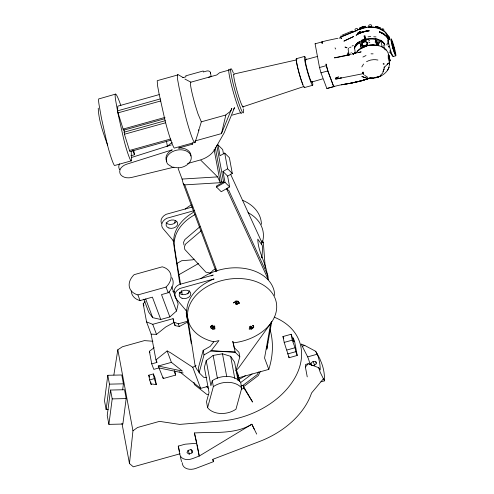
<?xml version="1.0" encoding="UTF-8"?>
<svg xmlns="http://www.w3.org/2000/svg" width="494" height="494" viewBox="0 0 494 494"><rect width="100%" height="100%" fill="white"/><g stroke="black" fill="none" stroke-linecap="round" stroke-linejoin="round"><path stroke-width="0.74" d="M355.192 52.271L354.346 46.541M182.15 462.625L182.391 463.922A11.331 7.941 -20.5 0 0 196.155 468.287L213.433 461.686L212.581 459.414L259.474 441.5A76.484 53.611 -20.5 0 0 311.553 393.014L323.589 378.589L324.441 380.855L320.921 381.837M98.238 108.198C98.726 120.95 103.444 133.324 107.636 145.292M164.798 118.721L123.481 130.243L118.047 112.86L117.591 110.835L117.813 106.142L159.136 94.62M171.183 140.111L129.866 151.627L124.426 134.251L124.093 129.65M355.6 53.006L353.476 53.815L353.445 53.5M387.963 41.039L387.784 42.249M389.198 60.879L389.463 64.183L388.901 67.548M267.538 276.973C266.754 263.981 257.998 252.483 257.794 239.121L262.24 245.364L262.604 248.606L261.845 257.856L261.567 256.38M307.243 376.873L305.397 367.011L305.619 364.461L308.225 363.732L318.71 367.715L320.217 369.932A85.511 59.935 -20.5 0 0 317.284 354.198L315.647 351.283L304.823 345.485L301.112 344.034L307.669 356.878A75.594 52.988 -20.5 0 1 309.96 364.516M180.075 453.782L133.318 466.818L129.459 463.533L132.954 430.805L117.831 349.74L122.456 346.739L144.433 340.607L152.893 341.249M267.834 342.225L266.822 349.172L271.774 321.347M122.648 389.84L123.432 383.819L121.777 374.971L107.797 375.298L104.487 400.77L106.136 409.619L108.235 409.569M106.136 409.619L109.446 384.147L107.797 375.298M110.545 390.05L107.235 415.522L108.89 424.371L122.87 424.043L126.18 398.572L124.531 389.723L110.545 390.05L112.2 398.899L108.89 424.371M375.131 41.965C376.934 39.434 376.237 43.046 378.49 39.816L381.041 41.076L382.158 47.072M230.507 69.666L219.639 72.698L216.78 74.965L190.406 82.319A21.088 1.834 74.4 0 0 195.649 106.513L197.952 113.774L201.324 121.827L199.36 128.317M113.861 374.989L117.831 349.74M270.817 322.804L264.556 358.033L268.804 369.389L238.429 377.854M359.712 29.14A20.958 14.832 -10.6 0 1 388.123 36.155C387.629 36.006 388.753 39.532 388.105 40.706M388.191 39.613L388.123 40.872M384.239 66.789L384.036 67.659L388.451 63.146L387.247 64.208M261.764 244.376L261.561 241.727L230.562 174.166M389.031 39.174L388.778 36.272L389.111 38.483M143.847 299.216L148.7 312.183L152.677 317.661L160.76 319.476L169.856 316.938L176.494 311.016L178.136 303.977L171.671 286.687M221.473 133.596L225.857 114.985C227.938 112.737 231.13 111.903 231.81 108.402L221.473 133.596L195.328 140.883M238.003 301.186L239.386 303.155L237.41 303.995L237.62 303.211L236.175 302.717L235.379 303.316L235.465 304.088L236.41 304.384L239.386 303.155L238.003 301.186L235.971 301.007L233.403 302.958L236.126 301.439L238.67 301.933M199.131 372.76L204.01 354.914L210.994 350.931L218.972 340.576L213.785 341.805L210.154 346.411L203.17 350.388L198.292 368.24L199.131 372.76L203.769 377.367L206.795 377.527M206.22 360.632L204.362 367.437L209.036 392.514L206.504 401.776L207.603 407.68A18.698 13.233 -10.6 0 0 235.965 409.205L241.72 388.148L240.621 382.251A18.698 13.233 -10.6 0 0 212.259 380.72L210.895 385.709L206.22 360.632L213.142 355.421L222.479 353.79L230.667 356.365L234.582 362.164L238.022 380.602M207.603 407.68L213.359 386.623L212.259 380.72M235.947 370.969L239.806 356.841L238.96 352.315L234.323 347.714L232.81 341.305L235.169 352.234L239.806 356.841M393.335 49.783L392.996 47.708L393.181 48.721M199.076 129.823L195.111 142.334L174.24 148.114A21.952 1.908 74.4 0 1 164.008 115.88L159.093 93.897L157.518 85.468L157.222 80.683L177.365 75.063A31.77 2.76 74.4 0 1 178.414 74.835L183.354 77.688M363.022 72.315L362.491 73.217L363.022 71.976A10.504 7.435 -10.6 0 0 363.936 74.409L363.207 73.81M251.625 329.084L251.557 328.627L253.107 327.621L253.638 326.065L252.811 325.41L253.706 327.442L251.625 329.084L249.075 328.955L250.316 328.794M211.278 325.805L210.796 326.867L211.062 328.065L212.667 329.084L214.976 328.806L212.667 329.084L211.062 328.065L211.074 326.38L212.747 325.182L211.278 325.805L210.796 326.867M354.371 48.789L354.538 48.319A16.234 11.492 -10.6 0 1 357.884 43.978L360.07 42.762M348.548 48.184L348.128 49.505L348.955 53.951M383.85 69.487L383.103 71.414L384.011 68.901L382.671 73.063L380.454 75.304M389.136 61.083L388.278 58.558L388.204 55.056M354.711 53.574L355.155 52.494M198.335 130.626L199.119 128.903M349.993 54.346L350.357 53.84M387.679 70.068L388.988 67.357C385.999 75.36 376.638 78.941 368.623 78.336M188.078 450.386L186.967 452.615L188.757 454.029L191.66 453.22L192.771 450.991L190.98 449.577L188.078 450.386L189.535 454.282M258.56 371.982L257.251 374.588L242.992 385.363L240.813 385.968M260.301 371.537L258.294 375.564L243.622 386.641L252.601 402.042L244.122 388.389L242.992 385.363L243.622 386.641M233.427 109.575L234.527 107.649L224.19 132.837L214.662 149.546A22.662 16.043 -10.6 0 1 199.706 160.142L187.492 163.551M361.824 66.912L363.565 64.059M383.554 69.623L384.276 68.462M369.08 40.706L369.253 40.434L368.808 40.996M271.101 322.903L239.491 366.721A24.076 17.049 -10.6 0 1 236.039 370.444M355.742 52.926L359.737 49.122L366.61 45.967L360.484 48.659L357.218 51.246M376.971 42.206L377.854 45.448M360.984 47.924L360.009 48.974M261.443 243.61L262.382 242.474L263.327 242.208L265.29 268.353M355.649 45.022L357.86 42.694M340.391 36.525L340.829 36.019M377.336 42.855L377.873 44.726L377.719 44.392M351.006 52.827L351.462 52.704M183.138 372.958L158.951 367.925L153.782 369.364L151.732 363.874L156.894 362.435L155.95 359.91L151.145 334.142L146.57 321.909L143.198 303.81L145.082 301.63M305.397 367.011L308.225 363.732M209.555 273.923L213.285 270.101L215.674 268.866M359.718 28.047L359.41 28.337L360.546 27.602L360.138 27.775M251.162 327.936L252.082 327.127L251.619 326.392L250.575 326.293L249.655 327.108L250.118 327.843L251.162 327.936L250.594 326.071M349.635 47.696L350.018 47.368M200.051 226.616L184.873 239.553L183.57 242.276L183.966 244.993M201.2 230.766L185.701 243.98L184.398 246.704L184.787 249.421L205.881 272.188L210.994 273.163M167.028 146.564L168.757 145.174A9.497 6.725 -10.6 0 1 172.283 142.704M151.145 334.142L156.499 334.376L165.737 326.972L174.407 322.255M155.95 359.91L167.139 350.944L170.547 352.741L192.765 367.295L200.657 388.389L208.06 386.327M214.013 327.855L214.816 327.244L214.705 326.423L213.791 326.176L212.791 326.559L212.574 327.355L214.013 327.855L213.445 325.984M151.732 363.874L149.386 351.29L154.147 347.69M241.066 382.257L252.113 373.909M311.214 365.276L310.825 363.17L313.14 361.423L315.851 361.769L316.376 363.17M132.954 430.805L137.517 427.501L159.494 421.37L179.699 424.402L221.664 420.956A73.242 51.333 -20.5 0 0 296.165 375.489A73.242 51.333 -20.5 0 0 274.25 317.179M352.061 46.041L353.383 45.423M358.768 41.99L359.737 41.335M251.557 328.627L252.595 327.936M350.796 54.519L351.283 54.223M216.718 145.668L218.015 144.933L222.677 149.559L223.479 153.887M216.989 146.601L223.597 182.002L216.378 186.114L216.557 187.096L221.219 191.728L229.642 186.93L227.629 176.111L232.31 173.443L229.37 157.71L224.708 153.084L220.028 155.746L218.015 144.933M229.642 186.93L224.98 182.298L222.967 171.486L227.648 168.818L224.708 153.084M223.597 182.002L221.707 181.903L220.299 182.7L184.737 184.873L183.262 183.737L182.082 179.063L178.211 168.701M216.557 187.096L224.98 182.298M227.901 188.047L226.493 188.85L228.883 190.579L267.872 275.553L268.366 279.777L226.777 189.128M180.637 284.476L177.019 263.388L181.687 260.727L192.839 259.813L194.123 259.084M179.112 274.596L198.526 263.537M146.57 321.909L152.745 324.323L173.067 318.661L173.69 322.002L175.03 325.595L179.322 326.509L187.905 321.841M192.765 367.295L196.056 365.504M362.905 57.045L366.005 55.526M369.784 26.386L371.488 26.478M341.848 35.284L351.271 31.381M361.33 40.397L362.911 39.656M358.805 52.654L361.151 51.827L354.63 53.377M353.587 31.838L354.112 31.622M359.706 29.134L342.577 36.155L339.082 38.248M356.971 30.529L342.694 36.303A4.514 3.192 -10.6 0 0 341.792 36.772M381.047 75.872L376.805 77.552L378.781 76.78M378.657 76.521L373.174 78.052L369.531 77.824L373.143 78.046M359.823 29.362L362.973 28.282M379.448 76.304L380.639 75.872M336.649 57.644L334.358 57.823L347.653 55.001M242.999 106.79L304.248 86.394M131.385 157.518L171.356 144.903M253.107 327.621L253.706 327.442L253.688 326.231L252.811 325.41M334.117 86.512C343.528 83.752 353.5 83.381 362.892 80.417L350.721 83.233L341.632 84.789L350.721 83.233M311.689 82.047L322.662 78.873M115.571 94.107L99.232 98.8A28.998 2.519 74.4 0 0 99.35 106.414L101.492 118.418L106.494 140.839A17.129 1.488 74.4 0 0 111.243 157.876A17.129 1.488 74.4 0 0 114.775 165.459L131.324 160.84M360.459 27.615L365.288 26.287M393.063 56.563L395.805 55.791M182.829 77.688L185.942 76.817L185.756 75.835L203.158 70.988L203.343 71.97L206.603 71.056A3.118 2.204 -10.6 0 1 210.444 73.168M326.855 88.506L334.518 86.425L326.855 88.506L320.989 72.828L319.519 67.536L315.098 43.818L326.367 40.687L337.785 38.285M364.597 37.692L364.831 38.458L364.177 35.982L364.831 38.458L365.646 38.229L364.992 35.753M365.159 39.137L365.887 38.668L366.215 40.187L365.399 40.415L365.066 38.89L365.399 40.415M296.468 58.675L304.619 56.402M117.591 110.835L160.346 98.911M118.047 112.86L160.816 100.937M381.041 41.076L379.022 41.638A1.698 1.192 -20.5 0 0 377.682 42.712M319.519 67.536L326.312 65.64L326.009 63.998L328.084 71.531L332.789 84.091A11.331 0.988 74.4 0 0 334.265 86.086M320.989 72.828L327.788 70.932L333.648 86.611M122.981 129.119L165.027 117.399M123.975 132.225L165.292 120.703M124.426 134.251L165.712 122.74M304.372 87.592L312.529 85.32M201.324 121.827L225.857 114.985M232.236 115.108L240.936 112.681M129.366 150.509L170.646 138.999M130.941 155.733L134.535 154.727L133.701 150.262M192.302 142.939L192.53 144.174L178.538 148.07A12.609 8.929 -10.6 0 1 190.95 156.005M192.709 206.906L166.126 214.316A10.263 7.268 -10.6 0 0 161.452 223.337M194.179 210.629L166.855 218.249A10.263 7.268 -10.6 0 0 163.032 228.592L173.715 241.158A44.966 31.832 -10.6 0 1 193.148 212.506M137.906 294.918L166.052 287.07A18.698 13.103 -20.5 0 0 162.279 266.809L134.127 274.664A18.698 13.103 -20.5 0 0 137.906 294.918L140.03 300.599L152.405 297.147L160.76 319.476M171.856 277.696A18.698 13.103 -20.5 0 1 168.176 292.751L161.507 294.609L169.856 316.938M173.69 322.002L178.315 323.817L187.671 321.205M158.241 366.029L171.406 362.361L182.434 371.068L158.241 366.029L163.267 378.54L175.5 375.131L174.734 371.006M282.988 336.544L291.139 334.271L293.973 341.842L293.238 337.908L294.652 341.694L297.221 355.458L289.064 357.73C287.07 350.66 284.155 343.843 282.988 336.544L283.76 338.606M148.75 375.224L153.368 373.933L155.104 378.095L156.332 384.684L152.535 384.042L151.176 384.425L149.626 379.942L148.75 375.224L149.521 377.076M149.626 379.942L154.252 378.657L153.368 373.933M284.087 342.441L292.244 340.168L291.139 334.271M286.915 350.011L295.072 347.739L292.244 340.168M302.217 346.214L304.823 345.485M287.65 353.945L295.807 351.672L295.072 347.739M307.669 356.878L317.284 354.198M241.375 389.155L244.122 388.389M254.268 429.163L251.835 424.223L199.243 456.055L192.53 458.617A10.442 7.317 -20.5 0 1 179.853 454.597L178.266 446.113L185.096 444.205L196.853 443.242L194.426 432.972C213.575 431.719 234.625 434.825 251.835 424.223L256.695 434.103M208.511 77.305L210.407 76.786M362.09 47.276L369.808 45.096A16.234 11.492 -10.6 0 1 373.946 44.917C376.44 46.566 376.885 42.527 377.675 45.485M305.459 59.669L317.673 56.396M173.968 167.163L131.54 177.47A9.917 7.021 -10.6 0 1 119.999 173.382A9.917 7.021 -10.6 0 1 126.594 164.236L172.27 149.818A12.609 8.929 -10.6 0 0 166.787 161.396M336.927 57.514L349.616 54.846M375.971 41.533L375.415 39.477L372.859 39.082A16.234 11.492 -10.6 0 0 368.722 39.261L366.097 39.81L366.215 40.187M233.884 74.044L296.851 59.817M322.36 41.823L321.89 41.922L322.193 43.552L322.088 41.879L322.36 42.194M315.098 43.818L315.561 43.719M376.459 40.786L375.749 40.94L375.261 38.649L378.49 39.816L377.225 39.112M377.589 42.28L378.367 45.059L377.552 42.293M337.847 78.725L341.391 77.898L336.068 79.021L362.454 73.81M134.535 154.727L132.651 150.269M368.184 39.359L366.937 39.613M370.747 36.537L368.049 36.797M349.598 54.822L344.472 55.76L349.48 54.846M364.714 27.843L365.986 27.627M368.376 45.3L369.166 45.17M347.572 55.05L346.986 55.124M369.426 45.22L370.278 45.121M368.079 27.263C373.075 26.8 378.299 27.664 382.597 30.332M182.082 179.063L217.595 176.889L220.299 182.7L214.112 149.509M368.197 27.324L373.76 27.386M374.137 45.09L369.104 45.436C376.805 43.781 388.235 46.918 388.778 56.186M109.446 384.147L123.432 383.819M112.2 398.899L126.18 398.572M350.512 47.152L350.968 47.146M389.006 52.308L389.556 52.308M371.043 53.821L373.081 53.846M373.742 36.772L376.008 36.883M210.957 350.734L235.132 352.037M210.994 350.931L235.169 352.234M383.356 30.313L382.233 30.381L383.356 30.313L384.06 30.924M359.2 42.997L359.607 43.046M311.893 365.362L313.925 365.622L316.246 363.868L315.851 361.769M208.345 394.607L206.838 394.416L194.383 384.579L193.975 382.387M179.297 292.281L181.798 292.609M174.357 291.596L172.881 291.398L174.82 291.664M179.532 292.281L181.749 292.572M376.589 45.306L378.929 45.781M377.817 45.226L377.07 42.947M365.393 77.749L368.524 78.274M375.008 27.602L376.255 27.812M365.257 77.688L361.843 76.477L364.696 77.57M375.829 26.38L378.213 27.108M365.887 77.898L363.356 77.107M380.176 27.812L375.712 26.336L380.343 27.874M388.982 55.581L390.106 60.861L388.667 54.834L388.84 55.198M184.91 79.052L190.95 82.202M378.009 45.152L377.175 42.41L377.447 42.811M380.516 29.22L382.751 30.338M384.079 33.95L379.448 31.74C383.091 32.913 386.506 35.352 388.383 38.742L385.833 35.377M368.857 42.175L369.821 42.669M367.629 77.262L364.714 75.354M383.078 47.455L386.259 49.974M390.106 60.861L388.63 54.834L388.945 58.261L389.396 58.965M391.532 54.247L392.335 55.359L391.717 54.803M352.833 54.099L352.667 53.161L353.278 54.105M383.319 30.764L384.449 31.622M206.362 386.536L208.456 388.198M179.588 371.754L200.657 388.389M381.498 40.774L384.215 43.515M377.083 44.127L375.218 42.404M227.648 168.818L232.31 173.443M222.967 171.486L227.629 176.111M200.885 160.303L217.595 176.889M384.956 32.122L385.981 33.252M353.358 54.204L352.815 53.784M315.647 351.283L319.723 358.477L320.773 361.188A86.401 60.558 -20.5 0 1 324.441 380.855M263.327 242.208L262.055 240.702L262.382 242.474A44.966 31.832 -10.6 0 0 248.044 212.642M385.956 33.129L387.87 36.5M335.685 49.017L335.043 47.887M323.564 379.096L320.168 372.204L318.71 367.715M385.252 49.943C384.536 49.147 382.578 43.429 384.912 45.17A16.234 11.492 -10.6 0 0 369.716 38.415A16.234 11.492 -10.6 0 0 354.309 47.807M393.415 49.499L393.595 49.9M388.506 36.365L388.253 35.784L388.957 39.804M191.32 343.793L186.226 312.751L188.319 323.965L186.152 309.917M377.583 42.737C376.694 40.656 378.219 46.572 378.163 44.861M377.138 42.509L377.255 42.83M375.261 38.649L376.101 41.311M376.372 44.281L376.724 45.257M313.14 361.423L314.709 365.616M310.825 363.17L311.609 365.27M295.807 351.672L297.221 355.458M192.104 143.038L192.53 144.174M184.737 184.873L216.959 271.052M183.262 183.737L215.995 271.286M169.22 291.571L176.494 311.016M166.052 287.07L168.176 292.751M178.315 323.817L179.322 326.509M173.067 318.661L173.604 320.1M167.139 350.944L171.406 362.361M145.674 298.932L152.677 317.661M152.745 324.323L156.499 334.376M143.198 303.81L143.989 305.922M190.98 449.577L192.197 452.825M149.386 351.29L149.898 352.66M235.971 301.007L236.126 301.439M367.832 43.886L367.684 43.453A3.118 2.186 -20.5 0 0 366.542 42.552M154.252 378.657L156.332 384.684M365.64 38.199L365.406 37.445M377.509 44.398L377.175 43.176M235.836 302.495L236.41 304.384M377.719 43.139L377.978 44.052M236.966 302.519L237.41 303.995M377.607 43.484L377.824 44.275L377.614 43.281M386.802 44.096L387.092 45.133M326.312 65.64L327.788 70.932M364.177 35.982L364.831 38.458M249.754 326.497L250.118 327.843M377.725 43.694L377.805 44.003M388.531 55.834L388.611 56.155M214.439 325.799L214.816 327.244M174.407 370.778L175.5 375.131M180.415 456.95L181.545 461.649M178.266 446.113L179.581 451.689M388.815 39.162L388.914 39.606M194.426 432.972L199.243 456.055L197.118 444.674M361.003 47.597L360.262 43.639L361.052 47.06M389.204 37.624L389.463 39.001M388.778 36.272L389.303 39.094M376.601 40.817L377.225 44.157M354.63 52.37L354.877 53.679M288.811 356.353L289.064 357.73M210.37 72.309L211.191 76.694M215.242 147.249L221.707 181.903M215.909 270.125L216.144 271.379M230.667 356.365L234.792 378.49M222.479 353.79L226.746 376.656M212.735 326.503L212.97 327.763M213.142 355.421L217.403 378.287M166.435 141.08L167.417 146.329M203.17 350.388L204.01 354.914M213.062 459.692L213.433 461.686M174.53 322.922L175.03 325.595M163.014 377.169L163.267 378.54M156.623 360.96L156.894 362.435M150.719 381.979L151.176 384.425M121.962 423.315L129.459 463.533M348.264 54.778L347.912 52.87L348.103 53.908M187.806 318.42L194.889 364.319A24.076 17.049 -10.6 0 0 199.224 372.075M181.576 290.552L182.163 294.356M177.019 263.388L174.512 247.117A44.966 31.832 -10.6 0 1 195.155 214.532M173.091 240.164L179.6 282.333A24.083 17.049 -10.6 0 0 179.89 283.68M353.167 53.735L353.253 54.34M389.278 62.67L389.216 62.207L389.463 64.183M195.037 141.086L195.111 142.334A21.952 1.908 74.4 0 1 190.696 133.763A21.952 1.908 74.4 0 1 184.151 110.267L179.236 88.284L177.661 79.849L177.365 75.063M131.219 151.565L131.466 159.821A17.129 1.488 74.4 0 1 128.446 155.128A17.129 1.488 74.4 0 1 123.049 136.227L118.047 113.805L115.905 101.801A28.998 2.519 74.4 0 1 120.869 105.593M354.488 46.868A16.234 11.492 -10.6 0 1 355.106 45.8M355.489 45.238A16.234 11.492 -10.6 0 1 358.508 42.181M363.3 39.501A16.234 11.492 -10.6 0 1 365.474 38.773M380.442 40.1A16.234 11.492 -10.6 0 1 384.752 44.46M366.523 61.713A11.609 8.219 -10.6 0 1 377.91 60.058M302.946 84.591A13.881 1.204 74.4 0 1 302.217 82.77M302.019 82.239A13.881 1.204 74.4 0 1 300.753 78.484M300.531 77.793A13.881 1.204 74.4 0 1 298.252 69.679M298.073 68.962A13.881 1.204 74.4 0 1 296.721 62.528M296.641 61.948A13.881 1.204 74.4 0 1 296.585 59.873M243.19 106.414A17 1.476 74.4 0 1 236.997 90.729A17 1.476 74.4 0 1 234.249 74.298M243.27 108.865A22.946 1.995 74.4 0 1 239.59 105.463A22.946 1.995 74.4 0 1 231.445 75.977A22.946 1.995 74.4 0 1 233.322 72.846M242.813 106.124A22.946 1.995 74.4 0 1 243.067 107.569M241.603 112.836A22.946 1.995 74.4 0 1 233.668 93.329A22.946 1.995 74.4 0 1 229.179 69.246M304.594 87.376A15.011 1.303 74.4 0 1 298.932 72.655A15.011 1.303 74.4 0 1 296.863 59.089M312.449 81.59A15.011 1.303 74.4 0 1 310.473 81.164A15.011 1.303 74.4 0 1 304.922 61.324A15.011 1.303 74.4 0 1 306.249 59.441M311.838 81.609A11.615 1.007 74.4 0 1 307.589 71.074A11.615 1.007 74.4 0 1 305.823 59.996M359.823 29.282A20.655 14.622 -10.6 0 1 366.196 27.503M383.647 30.153A1.445 1.025 -10.6 0 0 382.307 28.769L381.732 28.93A1.445 1.025 -10.6 0 0 381.102 29.436M371.247 26.293A1.445 1.025 -10.6 0 0 371.42 25.163A1.445 1.025 -10.6 0 0 370.074 24.712L369.493 24.873A1.445 1.025 -10.6 0 0 368.703 25.811A1.445 1.025 -10.6 0 0 369.345 26.676M357.681 29.93A1.445 1.025 -10.6 0 0 357.613 28.905A1.445 1.025 -10.6 0 0 356.341 28.541L355.76 28.708A1.445 1.025 -10.6 0 0 355.384 30.387M341.829 36.834A4.458 3.155 -10.6 0 1 342.725 36.377M358.125 50.616A16.234 11.492 -10.6 0 1 358.971 49.814M362.275 46.362A3.118 2.186 -20.5 0 1 362.182 44.12M366.968 43.213A2.692 1.883 -20.5 0 1 367.431 44.466M367.289 44.948A2.692 1.883 -20.5 0 1 367.005 45.417M363.658 46.664A2.692 1.883 -20.5 0 1 363.139 46.498M362.713 46.226A2.692 1.883 -20.5 0 1 362.392 44.491M187.782 293.967A44.966 31.832 -10.6 0 1 189.424 290.768M200.805 278.647A44.966 31.832 -10.6 0 1 248.186 269.144A44.966 31.832 -10.6 0 1 274.713 295.455M213.785 341.805A44.966 31.832 -10.6 0 1 200.99 290.738A44.966 31.832 -10.6 0 1 273.207 294.628A44.966 31.832 -10.6 0 1 233.273 342.855M211.191 275.899A44.966 31.832 -10.6 0 1 213.186 275.059L179.217 284.532A10.263 7.268 -10.6 0 0 174.271 292.825M140.03 300.599A18.698 13.103 -20.5 0 1 131.268 291.034M242.745 200.354A44.966 31.832 -10.6 0 1 261.419 224.344M174.487 222.671A44.966 31.832 -10.6 0 1 175.419 220.744M185.188 209.129A44.966 31.832 -10.6 0 1 191.252 204.893M270.144 329.794A124.642 87.364 -20.5 0 1 268.804 369.389M189.258 292.108A5.866 4.15 -10.6 0 1 179.594 293.393M176.167 221.892A5.866 4.15 -10.6 0 1 166.089 222.763M213.359 386.623A18.698 13.233 -10.6 0 1 241.72 388.148M245.345 375.631A30.313 21.248 -20.5 0 1 239.096 379.256M119.727 169.67A9.917 7.021 -10.6 0 1 119.591 163.798M393.181 56.032A8.923 0.778 74.4 0 1 391.439 53.08A8.923 0.778 74.4 0 1 388.593 42.768L388.327 41.348A8.923 0.778 74.4 0 1 388.667 39.798M387.926 43.182C387.938 46.399 388.636 41.249 387.926 43.182M378.966 42.706C379.719 44.281 380.608 41.249 378.966 42.706M389.05 46.911C388.179 47.918 388.803 44.306 389.05 46.911M391.217 39.971L391.581 41.329L391.217 39.971M391.402 41.663L391.835 43.293L391.402 41.663M392.292 41.613L392.656 42.972L392.292 41.613M392.131 44.892L392.495 46.251L392.131 44.892M394.28 48.171L394.644 49.53L394.28 48.171M394.126 51.444L394.49 52.802L394.126 51.444M395.194 53.086L395.558 54.445L395.194 53.086M360.947 42.293L365.282 40.039L360.953 42.293M390.556 50.901L390.359 51.29L390.556 50.901M358.848 29.325L358.465 29.708L358.848 29.325M358.243 33.265L357.619 33.851L360.169 31.616L357.576 33.277L360.169 31.616L358.243 33.265M363.17 42.2L362.602 42.595A3.118 2.186 -20.5 0 0 363.281 46.232L366.171 45.584A3.118 2.186 -20.5 0 0 367.548 43.126A3.118 2.186 -20.5 0 0 365.437 41.65L363.17 42.2M359.379 33.401L356.051 35.29C359.959 32.684 364.541 31.437 369.16 30.869L363.973 31.758L359.379 33.401M336.155 77.848L335.673 78.089L338.594 76.916L336.155 77.848M345.621 40.292L343.904 41.144L353.753 36.463L345.621 40.292M361.466 32.116L359.292 33.104L366.282 30.832L369.111 30.554L361.466 32.116M390.414 52.494L391.217 53.71L390.414 52.494M369.395 78.324L362.905 80.368L369.395 78.324M368.796 78.49L362.818 80.318L368.796 78.49M351.975 31.233L351.524 31.375L352.315 31.208A2.038 1.383 -41.2 0 1 352.957 31.35L353.556 31.684L351.975 31.233M362.763 26.886L360.497 27.559L365.282 26.244L362.763 26.886M213.921 278.993L179.952 288.465A10.263 7.268 -10.6 0 0 176.13 298.808L186.812 311.381A44.966 31.832 -10.6 0 1 213.921 278.993M362.905 80.411L350.789 83.202L362.905 80.411M340.712 37.766L340.391 37.76L341.62 38.421L340.712 37.766M384.097 64.016L383.183 63.899L384.097 64.016M178.686 167.867L172.449 167.2L167.904 164.292A12.609 8.929 -10.6 0 1 174.586 150.756A12.609 8.929 -10.6 0 1 191.11 156.228A12.609 8.929 -10.6 0 1 178.686 167.867M345.751 47.307L344.985 47.041L347.066 47.85L345.751 47.307M382.029 33.234L379.454 32.042C383.048 33.444 386.586 35.617 388.333 39.193L386.561 36.5L382.029 33.234M390.34 51.228L389.785 50.882L390.359 51.29M335.525 79.046L335.42 78.688L335.525 79.046M238.404 375.354L236.706 370.815L237.824 376.811L239.522 381.356L238.404 375.354M363.498 45.751A2.692 1.883 -20.5 0 0 367.067 43.052A2.692 1.883 -20.5 0 0 362.892 42.515A2.692 1.883 -20.5 0 0 363.498 45.751M182.033 298.259A5.866 4.15 -10.6 0 0 190.795 293.881A5.866 4.15 -10.6 0 0 182.107 291.003A5.866 4.15 -10.6 0 0 182.033 298.259M168.936 228.043A5.866 4.15 -10.6 0 0 177.698 223.665A5.866 4.15 -10.6 0 0 169.01 220.787A5.866 4.15 -10.6 0 0 168.936 228.043M391.359 42.237A8.923 0.778 74.4 0 0 395.682 55.773A8.923 0.778 74.4 0 0 393.125 43.62A8.923 0.778 74.4 0 0 391.359 42.237M392.421 44.935A4.465 0.389 74.4 0 0 394.564 51.506A4.465 0.389 74.4 0 0 393.181 45.182A4.465 0.389 74.4 0 0 392.421 44.935"/></g></svg>
